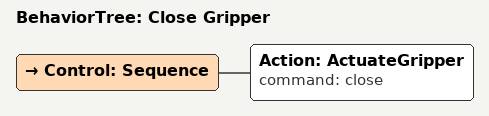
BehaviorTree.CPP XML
<?xml version='1.0' encoding='UTF-8'?>
<root BTCPP_format="4" main_tree_to_execute="Close Gripper">
  <BehaviorTree ID="Close Gripper" _description="Close the gripper">
    <Control ID="Sequence">
      <Action ID="ActuateGripper" command="close"/>
    </Control>
  </BehaviorTree>
</root>
